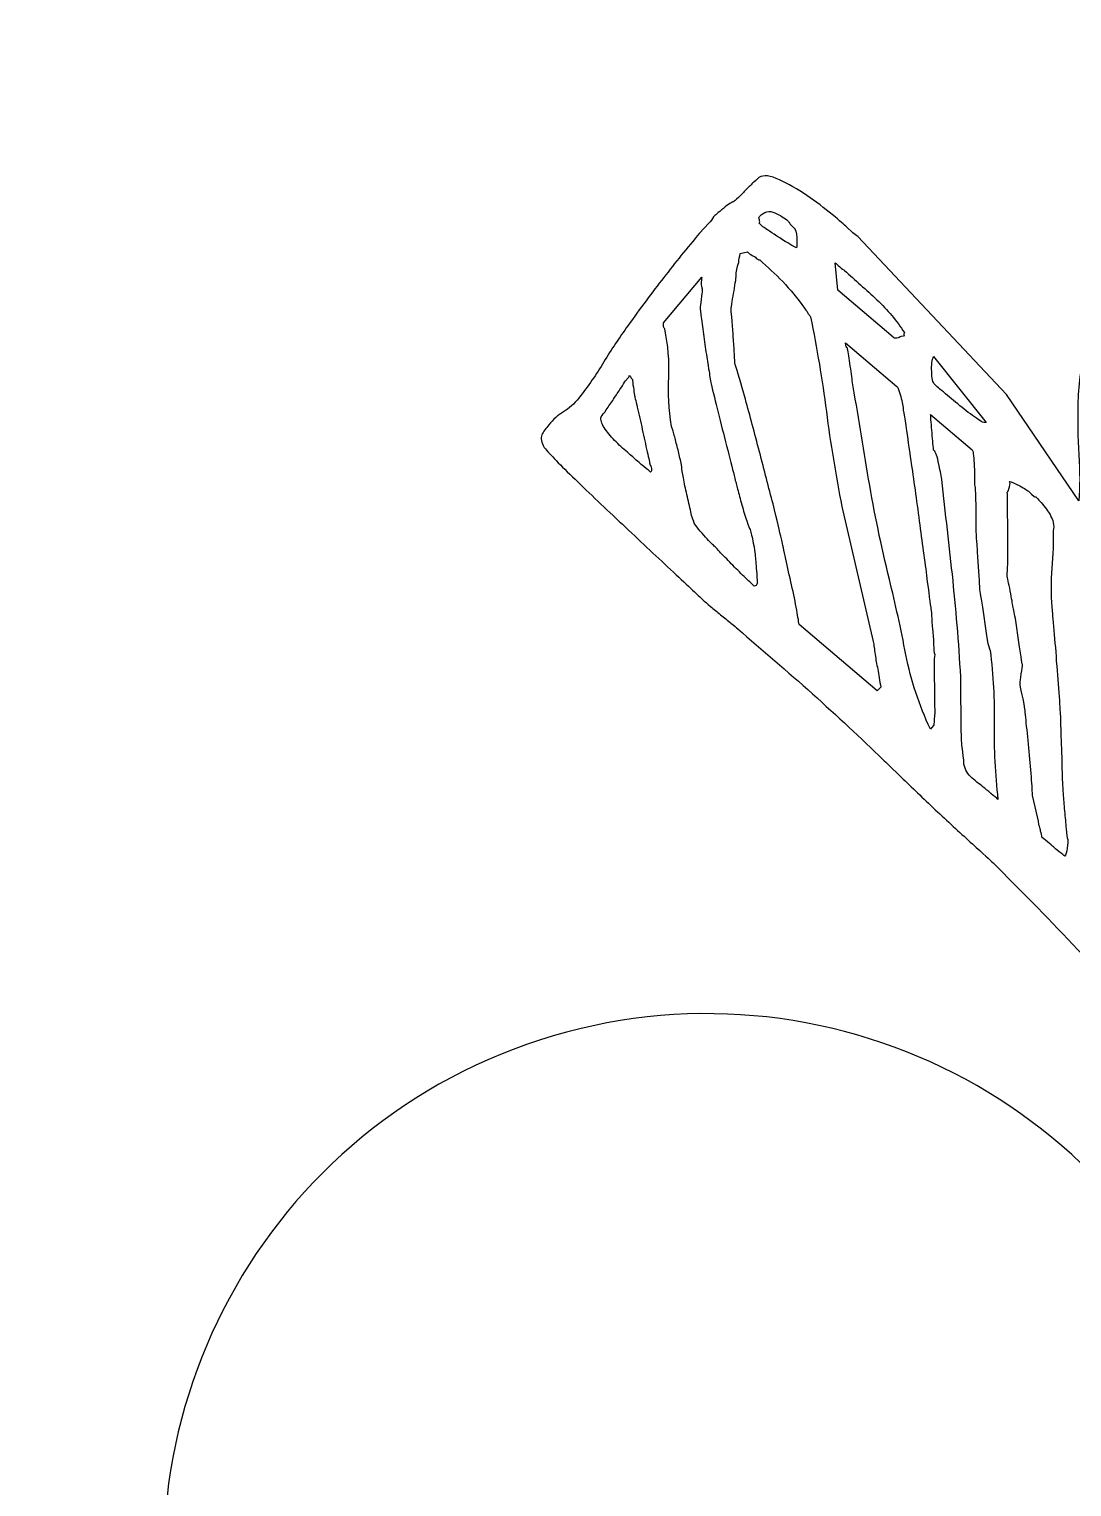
# Model space of a CAD drawing. Extents: x -2 to 298, y -310 to -70.
# Drawn here: x 187.25 to 192.29, y -161.07 to -154.02 of the extents above; entities that cross this region are included whole.
import ezdxf

# ---------------------------------------------------------------- set-up
doc = ezdxf.new("R2010")
doc.units = 0
doc.header["$MEASUREMENT"] = 0
doc.layers.add('ETCH', color=7, linetype='CONTINUOUS')

msp = doc.modelspace()

# ---------------------------------------------------------------- linework, layer by layer
at = {"layer": 'ETCH', "color": 7}
for points, knots in [([(263.3775, -102.3157), (263.3775, -102.3157), (263.35, -102.3083), (263.35, -102.3083), (263.3944, -102.3367), (263.4289, -102.3636), (263.4685, -102.3913), (263.6456, -102.5352), (263.823, -102.6785), (263.9973, -102.8249), (264.6591, -103.5384), (263.6869, -103.7978), (261.3746, -103.42), (261.3746, -103.42), (261.348, -103.4154), (261.348, -103.4154), (261.348, -103.4154), (260.8482, -106.4746), (260.8482, -106.4746), (260.8482, -106.4746), (269.3376, -107.8615), (269.3376, -107.8615), (269.3441, -107.8682), (269.351, -107.8756), (269.3579, -107.8823), (274.6537, -119.1419), (276.7218, -132.0626), (274.5648, -145.2702), (268.8849, -180.0447), (236.091, -203.6299), (201.3169, -197.9502), (197.7474, -197.3675), (194.2975, -196.4946), (190.983, -195.3664), (190.983, -195.3664), (192.5102, -186.0169), (192.5102, -186.0169), (211.1037, -154.1618), (233.3418, -124.9195), (258.5789, -98.7781), (260.2429, -99.8797), (261.841, -101.0639), (263.3775, -102.3157)], [0, 0, 0, 0, 1, 1, 1, 2, 2, 2, 3, 3, 3, 4, 4, 4, 5, 5, 5, 6, 6, 6, 7, 7, 7, 8, 8, 8, 9, 9, 9, 10, 10, 10, 11, 11, 11, 12, 12, 12, 13, 13, 13, 14, 14, 14, 14]), ([(225.3974, -126.2347), (225.3974, -126.2347), (225.4088, -126.2609), (225.4088, -126.2609), (225.3744, -126.2216), (225.3423, -126.1909), (225.3089, -126.1558), (225.1408, -126.0028), (224.9713, -125.849), (224.8011, -125.6988), (223.9956, -125.1515), (223.8861, -126.1516), (224.6071, -128.3811), (224.6071, -128.3811), (224.6154, -128.4065), (224.6154, -128.4065), (224.6154, -128.4065), (221.6657, -129.3613), (221.6657, -129.3613), (221.6657, -129.3613), (219.0185, -121.1774), (219.0185, -121.1774), (219.0099, -121.1718), (219.0023, -121.1659), (218.9947, -121.1604), (207.0661, -117.6185), (193.9809, -117.5179), (181.2489, -121.6375), (147.7247, -132.4848), (129.342, -168.4545), (140.1892, -201.978), (141.3025, -205.4193), (142.6845, -208.6991), (144.2987, -211.8055), (144.2987, -211.8055), (153.3123, -208.8891), (153.3123, -208.8891), (182.0065, -185.7144), (207.5691, -159.3293), (229.6177, -130.4461), (228.2775, -128.9675), (226.8661, -127.5657), (225.3974, -126.2347)], [0, 0, 0, 0, 1, 1, 1, 2, 2, 2, 3, 3, 3, 4, 4, 4, 5, 5, 5, 6, 6, 6, 7, 7, 7, 8, 8, 8, 9, 9, 9, 10, 10, 10, 11, 11, 11, 12, 12, 12, 13, 13, 13, 14, 14, 14, 14]), ([(189.7138, -158.9069), (191.0926, -158.461), (192.5733, -159.2166), (193.0191, -160.5964), (193.4652, -161.9753), (192.709, -163.4555), (191.3299, -163.9018), (189.9509, -164.3481), (188.4708, -163.5919), (188.0244, -162.2125), (187.5779, -160.8332), (188.3344, -159.3532), (189.7138, -158.9069)], [0, 0, 0, 0, 1, 1, 1, 2, 2, 2, 3, 3, 3, 4, 4, 4, 4])]:
    msp.add_open_spline(points, degree=3, knots=knots, dxfattribs=at)
at = {"layer": 'ETCH', "color": 1}
for points, knots in [([(196.6729, -158.7493), (196.6405, -158.7684), (196.603, -158.7865), (196.5603, -158.8037), (196.5169, -158.8222), (196.4717, -158.8391), (196.4242, -158.8552), (196.377, -158.8709), (196.3319, -158.8866), (196.2888, -158.9), (196.2457, -158.9142), (196.2051, -158.9266), (196.1686, -158.9376), (196.1651, -158.9372), (196.1551, -158.9391), (196.1393, -158.9412), (196.1245, -158.9441), (196.1062, -158.9471), (196.0859, -158.9507), (196.0656, -158.9534), (196.0442, -158.9574), (196.0242, -158.9602), (196.0022, -158.9626), (195.986, -158.9646), (195.9739, -158.9646), (195.9398, -158.9738), (195.9109, -158.9767), (195.8895, -158.9762), (195.8681, -158.9743), (195.8478, -158.9726), (195.8268, -158.9708), (195.8061, -158.9681), (195.7851, -158.9691), (195.7631, -158.9727), (195.7407, -158.9763), (195.7135, -158.9872), (195.6804, -159.006), (195.6852, -159.0094), (195.6897, -159.0175), (195.6955, -159.0282), (195.7021, -159.0401), (195.7073, -159.0482), (195.7114, -159.052), (195.7135, -159.0573), (195.7193, -159.0652), (195.7286, -159.0759), (195.7376, -159.0862), (195.7483, -159.0978), (195.7589, -159.1116), (195.772, -159.1248), (195.7834, -159.1369), (195.7934, -159.1483), (195.803, -159.1596), (195.8116, -159.1682), (195.8175, -159.1736), (195.8234, -159.1837), (195.8351, -159.1973), (195.8537, -159.2163), (195.8723, -159.2351), (195.8919, -159.2561), (195.914, -159.2788), (195.9357, -159.3016), (195.9567, -159.3212), (195.9756, -159.3391), (195.9949, -159.3569), (196.008, -159.3694), (196.0163, -159.3772), (196.0163, -159.3772), (196.0246, -159.4473), (196.0246, -159.4473), (196.0246, -159.4473), (195.4255, -160.1522), (195.4255, -160.1522), (195.3986, -160.1606), (195.3765, -160.1739), (195.36, -160.1914), (195.3431, -160.2097), (195.3252, -160.23), (195.31, -160.2521), (195.31, -160.2521), (195.1078, -160.4303), (195.1078, -160.4303), (195.0854, -160.4624), (195.0648, -160.4898), (195.0448, -160.5129), (195.0251, -160.5361), (195.0048, -160.5564), (194.9834, -160.5749), (194.9628, -160.5928), (194.94, -160.609), (194.9156, -160.6236), (194.8901, -160.6379), (194.8615, -160.655), (194.8295, -160.6734), (194.8219, -160.677), (194.8091, -160.6813), (194.7919, -160.6861), (194.7747, -160.6903), (194.7612, -160.6936), (194.7512, -160.6953), (194.7382, -160.702), (194.7185, -160.7039), (194.692, -160.702), (194.6651, -160.7004), (194.6465, -160.6951), (194.6341, -160.688), (194.5556, -160.6439), (194.486, -160.5957), (194.4247, -160.5446), (194.363, -160.4929), (194.2993, -160.4386), (194.2314, -160.3825), (194.2186, -160.3716), (194.2035, -160.3578), (194.1845, -160.3416), (194.1659, -160.326), (194.1473, -160.3103), (194.1304, -160.2939), (194.1132, -160.2779), (194.0974, -160.2645), (194.0839, -160.2533), (194.0702, -160.2419), (194.0619, -160.2355), (194.0602, -160.2331), (194.0602, -160.2331), (192.6907, -158.8594), (192.6907, -158.8594), (192.6907, -158.8594), (192.6732, -158.8423), (192.6732, -158.8423), (192.5488, -158.7143), (192.421, -158.5814), (192.2914, -158.4448), (192.1616, -158.3078), (192.0331, -158.1766), (191.907, -158.0503), (191.8925, -158.0369), (191.8584, -158.006), (191.806, -157.9583), (191.7526, -157.9103), (191.6972, -157.8586), (191.6376, -157.8035), (191.5783, -157.7478), (191.5228, -157.6946), (191.4715, -157.6448), (191.4205, -157.5954), (191.3888, -157.5637), (191.3737, -157.5509), (191.2679, -157.4471), (191.1535, -157.3411), (191.0326, -157.2328), (190.9117, -157.1249), (190.7908, -157.0207), (190.6716, -156.9194), (190.6654, -156.9138), (190.654, -156.9038), (190.6385, -156.8912), (190.623, -156.8781), (190.6061, -156.8645), (190.5885, -156.8509), (190.572, -156.8362), (190.5555, -156.823), (190.5396, -156.8102), (190.5234, -156.7966), (190.5131, -156.7878), (190.5093, -156.7847), (190.4755, -156.7524), (190.4215, -156.7017), (190.3467, -156.632), (190.2726, -156.5622), (190.1948, -156.4897), (190.1141, -156.4135), (190.0325, -156.3371), (189.9564, -156.2645), (189.8851, -156.196), (189.8137, -156.1276), (189.7648, -156.0756), (189.7359, -156.0418), (189.7214, -156.017), (189.7176, -155.9972), (189.7252, -155.9807), (189.7324, -155.9653), (189.7431, -155.9491), (189.7586, -155.9331), (189.7796, -155.9069), (189.8027, -155.8857), (189.8296, -155.8696), (189.8558, -155.8535), (189.8813, -155.8311), (189.9033, -155.8032), (189.9471, -155.7474), (189.9881, -155.689), (190.0246, -155.6281), (190.0611, -155.5679), (190.0993, -155.5101), (190.1403, -155.4541), (190.1996, -155.37), (190.2575, -155.2925), (190.3136, -155.221), (190.3691, -155.1492), (190.4277, -155.0775), (190.4873, -155.0055), (190.4873, -155.0055), (190.5324, -154.9573), (190.5324, -154.9573), (190.5403, -154.9494), (190.5479, -154.939), (190.5548, -154.9273), (190.5606, -154.9213), (190.5765, -154.9073), (190.602, -154.8865), (190.6278, -154.8651), (190.6443, -154.8548), (190.6519, -154.8546), (190.654, -154.8526), (190.6619, -154.8452), (190.675, -154.8331), (190.6881, -154.8214), (190.7002, -154.8085), (190.7129, -154.7947), (190.7253, -154.7825), (190.737, -154.7707), (190.7498, -154.7592), (190.7622, -154.7483), (190.7704, -154.7406), (190.7739, -154.7365), (190.797, -154.7237), (190.8297, -154.7275), (190.8731, -154.7483), (190.9162, -154.7685), (190.9603, -154.7931), (191.0061, -154.8238), (191.0498, -154.8546), (191.0905, -154.8853), (191.1287, -154.9163), (191.1656, -154.9468), (191.188, -154.9669), (191.198, -154.9762), (191.198, -154.9762), (191.2286, -155.0048), (191.2286, -155.0048), (191.2373, -155.0124), (191.2452, -155.0184), (191.2528, -155.0217), (191.2528, -155.0217), (191.9717, -155.7864), (191.9717, -155.7864), (191.9717, -155.7864), (192.3207, -156.3004), (192.3207, -156.3004), (192.3262, -156.234), (192.3259, -156.1596), (192.3211, -156.0773), (192.3156, -155.9951), (192.3138, -155.9088), (192.3166, -155.8189), (192.32, -155.73), (192.3321, -155.6377), (192.3545, -155.5436), (192.3769, -155.4498), (192.4179, -155.3568), (192.4765, -155.266), (192.5319, -155.1516), (192.5898, -155.0479), (192.6504, -154.9569), (192.7124, -154.8653), (192.7851, -154.7695), (192.8723, -154.6691), (193.0187, -154.5087), (193.1937, -154.3768), (193.3956, -154.2719), (193.5971, -154.167), (193.819, -154.0719), (194.0619, -153.987), (194.0905, -153.9839), (194.1366, -153.9796), (194.2, -153.9718), (194.262, -153.9653), (194.3278, -153.957), (194.3978, -153.9482), (194.466, -153.9393), (194.5301, -153.9307), (194.5904, -153.9229), (194.6503, -153.9153), (194.6913, -153.9098), (194.7123, -153.9074), (194.8019, -153.905), (194.8866, -153.9038), (194.9659, -153.9046), (195.0458, -153.9067), (195.124, -153.9117), (195.1998, -153.9214), (195.2759, -153.93), (195.3528, -153.9444), (195.4299, -153.9634), (195.5061, -153.9823), (195.5856, -154.0059), (195.6676, -154.0342), (195.7173, -154.0542), (195.7713, -154.0791), (195.8334, -154.1083), (195.8947, -154.137), (195.9557, -154.1699), (196.0153, -154.2056), (196.0762, -154.2416), (196.1348, -154.2798), (196.1913, -154.3194), (196.2488, -154.3597), (196.2991, -154.3985), (196.3429, -154.4364), (196.3939, -154.4791), (196.4359, -154.5191), (196.4731, -154.5558), (196.511, -154.5928), (196.5458, -154.6297), (196.5778, -154.6679), (196.6099, -154.706), (196.6426, -154.7444), (196.6746, -154.784), (196.7074, -154.8243), (196.7449, -154.8698), (196.787, -154.9206), (197.0488, -155.2487), (197.2496, -155.6), (197.3888, -155.9733), (197.5277, -156.3477), (197.5817, -156.746), (197.5507, -157.169), (197.5438, -157.2729), (197.5332, -157.3678), (197.5173, -157.4545), (197.5015, -157.5418), (197.4794, -157.6264), (197.4519, -157.7077), (197.4246, -157.7893), (197.3916, -157.871), (197.3506, -157.9521), (197.3113, -158.0327), (197.261, -158.1158), (197.2035, -158.2017), (197.1997, -158.2058), (197.1931, -158.2141), (197.1818, -158.2282), (197.1707, -158.2424), (197.1618, -158.2522), (197.1563, -158.2584), (197.1487, -158.2703), (197.1373, -158.2842), (197.1235, -158.3001), (197.107, -158.3161), (197.098, -158.3264), (197.0946, -158.3304), (197.0791, -158.3462), (197.0519, -158.3752), (197.0112, -158.4158), (196.9702, -158.4575), (196.9285, -158.5009), (196.8838, -158.5459), (196.84, -158.5908), (196.7969, -158.6332), (196.7563, -158.6721), (196.7163, -158.7112), (196.6884, -158.7369), (196.6729, -158.7493)], [0, 0, 0, 0, 1, 1, 1, 2, 2, 2, 3, 3, 3, 4, 4, 4, 5, 5, 5, 6, 6, 6, 7, 7, 7, 8, 8, 8, 9, 9, 9, 10, 10, 10, 11, 11, 11, 12, 12, 12, 13, 13, 13, 14, 14, 14, 15, 15, 15, 16, 16, 16, 17, 17, 17, 18, 18, 18, 19, 19, 19, 20, 20, 20, 21, 21, 21, 22, 22, 22, 23, 23, 23, 24, 24, 24, 25, 25, 25, 26, 26, 26, 27, 27, 27, 28, 28, 28, 29, 29, 29, 30, 30, 30, 31, 31, 31, 32, 32, 32, 33, 33, 33, 34, 34, 34, 35, 35, 35, 36, 36, 36, 37, 37, 37, 38, 38, 38, 39, 39, 39, 40, 40, 40, 41, 41, 41, 42, 42, 42, 43, 43, 43, 44, 44, 44, 45, 45, 45, 46, 46, 46, 47, 47, 47, 48, 48, 48, 49, 49, 49, 50, 50, 50, 51, 51, 51, 52, 52, 52, 53, 53, 53, 54, 54, 54, 55, 55, 55, 56, 56, 56, 57, 57, 57, 58, 58, 58, 59, 59, 59, 60, 60, 60, 61, 61, 61, 62, 62, 62, 63, 63, 63, 64, 64, 64, 65, 65, 65, 66, 66, 66, 67, 67, 67, 68, 68, 68, 69, 69, 69, 70, 70, 70, 71, 71, 71, 72, 72, 72, 73, 73, 73, 74, 74, 74, 75, 75, 75, 76, 76, 76, 77, 77, 77, 78, 78, 78, 79, 79, 79, 80, 80, 80, 81, 81, 81, 82, 82, 82, 83, 83, 83, 84, 84, 84, 85, 85, 85, 86, 86, 86, 87, 87, 87, 88, 88, 88, 89, 89, 89, 90, 90, 90, 91, 91, 91, 92, 92, 92, 93, 93, 93, 94, 94, 94, 95, 95, 95, 96, 96, 96, 97, 97, 97, 98, 98, 98, 99, 99, 99, 100, 100, 100, 101, 101, 101, 102, 102, 102, 103, 103, 103, 104, 104, 104, 105, 105, 105, 106, 106, 106, 107, 107, 107, 108, 108, 108, 109, 109, 109, 110, 110, 110, 111, 111, 111, 112, 112, 112, 113, 113, 113, 114, 114, 114, 115, 115, 115, 116, 116, 116, 117, 117, 117, 118, 118, 118, 119, 119, 119, 120, 120, 120, 121, 121, 121, 121]), ([(190.7928, -154.9749), (190.8087, -154.9866), (190.8366, -155.004), (190.8748, -155.0293), (190.9134, -155.0543), (190.9406, -155.0705), (190.9565, -155.0779), (190.9582, -155.0681), (190.9582, -155.0512), (190.9568, -155.0274), (190.9551, -155.0021), (190.9503, -154.9876), (190.9448, -154.9821), (190.9448, -154.9821), (190.933, -154.9707), (190.933, -154.9707), (190.9293, -154.9675), (190.9258, -154.9635), (190.9234, -154.9592), (190.9217, -154.9554), (190.9182, -154.952), (190.9148, -154.9478), (190.8989, -154.9327), (190.8779, -154.9196), (190.8511, -154.9077), (190.8238, -154.8958), (190.7997, -154.9018), (190.777, -154.9259), (190.7729, -154.9301), (190.7735, -154.9356), (190.7763, -154.9421), (190.7784, -154.9489), (190.7787, -154.954), (190.7753, -154.9583), (190.7753, -154.9583), (190.7804, -154.9635), (190.7804, -154.9635), (190.7804, -154.9635), (190.7928, -154.9749), (190.7928, -154.9749)], [0, 0, 0, 0, 1, 1, 1, 2, 2, 2, 3, 3, 3, 4, 4, 4, 5, 5, 5, 6, 6, 6, 7, 7, 7, 8, 8, 8, 9, 9, 9, 10, 10, 10, 11, 11, 11, 12, 12, 12, 13, 13, 13, 13]), ([(191.3461, -157.219), (191.3461, -157.219), (191.363, -157.2009), (191.363, -157.2009), (191.3582, -157.1694), (191.353, -157.1408), (191.3485, -157.1131), (191.3434, -157.0902), (191.3396, -157.0671), (191.3354, -157.0428), (191.3327, -157.0185), (191.3303, -156.9973), (191.3261, -156.9797), (191.3261, -156.9797), (191.1749, -156.3281), (191.1749, -156.3281), (191.1453, -156.1755), (191.1201, -156.0229), (191.1001, -155.8683), (191.0802, -155.7145), (191.055, -155.5624), (191.0233, -155.411), (191.0206, -155.405), (191.0178, -155.4014), (191.0144, -155.3983), (191.0123, -155.3959), (191.0092, -155.3914), (191.0078, -155.3853), (191.0033, -155.3817), (190.9992, -155.376), (190.9951, -155.3681), (190.9603, -155.3211), (190.9248, -155.2784), (190.889, -155.2405), (190.8535, -155.2029), (190.8149, -155.1683), (190.778, -155.1359), (190.7722, -155.1345), (190.7663, -155.1313), (190.7615, -155.1264), (190.7563, -155.1215), (190.7494, -155.1177), (190.7415, -155.114), (190.7319, -155.1084), (190.7243, -155.1028), (190.7184, -155.0968), (190.7184, -155.0968), (190.684, -155.1041), (190.684, -155.1041), (190.6802, -155.1202), (190.6774, -155.1347), (190.6764, -155.1478), (190.6726, -155.16), (190.6692, -155.1711), (190.6667, -155.1821), (190.6643, -155.1931), (190.6633, -155.2022), (190.664, -155.21), (190.6636, -155.2176), (190.6626, -155.23), (190.6599, -155.2467), (190.6578, -155.2629), (190.655, -155.2803), (190.6516, -155.2975), (190.6488, -155.3156), (190.645, -155.3321), (190.643, -155.3497), (190.6402, -155.3654), (190.6392, -155.3759), (190.6399, -155.3795), (190.6402, -155.3871), (190.6419, -155.404), (190.644, -155.4293), (190.6471, -155.4546), (190.6492, -155.4811), (190.6502, -155.509), (190.6526, -155.5374), (190.654, -155.5643), (190.6554, -155.5895), (190.6561, -155.6146), (190.6574, -155.632), (190.6592, -155.6417), (190.6705, -155.6746), (190.6867, -155.7305), (190.7088, -155.8094), (190.7305, -155.8882), (190.7529, -155.9729), (190.7766, -156.0627), (190.7997, -156.1522), (190.8221, -156.2363), (190.8421, -156.3154), (190.8614, -156.3942), (190.8755, -156.4504), (190.8824, -156.4838), (190.8869, -156.4993), (190.8927, -156.5267), (190.901, -156.5667), (190.9082, -156.6061), (190.9186, -156.6469), (190.9279, -156.6909), (190.9382, -156.7339), (190.9468, -156.7754), (190.9544, -156.8142), (190.961, -156.8524), (190.9658, -156.8805), (190.9685, -156.8979), (190.9685, -156.8979), (191.3461, -157.219), (191.3461, -157.219)], [0, 0, 0, 0, 1, 1, 1, 2, 2, 2, 3, 3, 3, 4, 4, 4, 5, 5, 5, 6, 6, 6, 7, 7, 7, 8, 8, 8, 9, 9, 9, 10, 10, 10, 11, 11, 11, 12, 12, 12, 13, 13, 13, 14, 14, 14, 15, 15, 15, 16, 16, 16, 17, 17, 17, 18, 18, 18, 19, 19, 19, 20, 20, 20, 21, 21, 21, 22, 22, 22, 23, 23, 23, 24, 24, 24, 25, 25, 25, 26, 26, 26, 27, 27, 27, 28, 28, 28, 29, 29, 29, 30, 30, 30, 31, 31, 31, 32, 32, 32, 33, 33, 33, 34, 34, 34, 35, 35, 35, 36, 36, 36, 36]), ([(191.4229, -155.5092), (191.426, -155.5135), (191.4326, -155.5145), (191.4415, -155.5132), (191.4505, -155.5118), (191.4564, -155.5092), (191.4601, -155.5056), (191.4601, -155.5056), (191.4726, -155.5047), (191.4726, -155.5047), (191.4767, -155.5009), (191.4767, -155.4982), (191.4753, -155.4961), (191.4729, -155.494), (191.4732, -155.4915), (191.4774, -155.4868), (191.4405, -155.4301), (191.3961, -155.3771), (191.344, -155.328), (191.2924, -155.2789), (191.239, -155.2324), (191.1876, -155.1869), (191.1835, -155.1829), (191.1759, -155.1776), (191.1646, -155.1687), (191.1546, -155.1606), (191.1473, -155.154), (191.1429, -155.1504), (191.1429, -155.1504), (191.1559, -155.2811), (191.1559, -155.2811), (191.1559, -155.2811), (191.4229, -155.5092), (191.4229, -155.5092)], [0, 0, 0, 0, 1, 1, 1, 2, 2, 2, 3, 3, 3, 4, 4, 4, 5, 5, 5, 6, 6, 6, 7, 7, 7, 8, 8, 8, 9, 9, 9, 10, 10, 10, 11, 11, 11, 11]), ([(190.3119, -155.4401), (190.3119, -155.4401), (190.3119, -155.4513), (190.3119, -155.4513), (190.3129, -155.4601), (190.3143, -155.4654), (190.3188, -155.4689), (190.335, -155.5483), (190.3412, -155.6255), (190.3384, -155.7016), (190.3346, -155.7776), (190.3384, -155.8572), (190.3515, -155.9404), (190.3539, -155.9464), (190.3574, -155.9579), (190.3632, -155.9765), (190.3681, -155.995), (190.3732, -156.0151), (190.3784, -156.0368), (190.3846, -156.059), (190.3894, -156.0809), (190.3942, -156.1023), (190.3994, -156.124), (190.4015, -156.1366), (190.4011, -156.1402), (190.4022, -156.1479), (190.4042, -156.1645), (190.4087, -156.1896), (190.4135, -156.2144), (190.4187, -156.2416), (190.4256, -156.2702), (190.4325, -156.2993), (190.4397, -156.3274), (190.4449, -156.3531), (190.4504, -156.3794), (190.4549, -156.3944), (190.4593, -156.3979), (190.4556, -156.4022), (190.4662, -156.4184), (190.4907, -156.4464), (190.5145, -156.4752), (190.5345, -156.4969), (190.5503, -156.5117), (190.5593, -156.5195), (190.572, -156.5324), (190.5889, -156.5517), (190.6082, -156.5703), (190.6278, -156.5906), (190.6481, -156.6118), (190.6695, -156.634), (190.6895, -156.6542), (190.7105, -156.6733), (190.7305, -156.6919), (190.7439, -156.7048), (190.7518, -156.7122), (190.7518, -156.7122), (190.7611, -156.709), (190.7611, -156.709), (190.7642, -156.7055), (190.7656, -156.7014), (190.7656, -156.6979), (190.768, -156.6953), (190.768, -156.6935), (190.7663, -156.6914), (190.7656, -156.684), (190.7639, -156.6621), (190.7615, -156.6276), (190.7591, -156.593), (190.7563, -156.5696), (190.7556, -156.5575), (190.7553, -156.5496), (190.7525, -156.5317), (190.747, -156.5041), (190.7408, -156.4759), (190.7363, -156.4542), (190.7319, -156.4394), (190.7277, -156.4352), (190.7222, -156.4215), (190.715, -156.3973), (190.7067, -156.3729), (190.6995, -156.3472), (190.6915, -156.3191), (190.6833, -156.2912), (190.6774, -156.2659), (190.6712, -156.2437), (190.6664, -156.2216), (190.6619, -156.2075), (190.6599, -156.2018), (190.6533, -156.1726), (190.6426, -156.1309), (190.6285, -156.0759), (190.6137, -156.021), (190.6006, -155.9662), (190.5865, -155.9126), (190.573, -155.8585), (190.5613, -155.8093), (190.55, -155.7645), (190.5386, -155.7206), (190.5338, -155.6932), (190.5348, -155.683), (190.5331, -155.6735), (190.5293, -155.6548), (190.5251, -155.6256), (190.5207, -155.597), (190.5155, -155.5648), (190.5114, -155.5311), (190.5076, -155.4978), (190.5031, -155.4649), (190.4986, -155.4338), (190.4931, -155.4031), (190.4907, -155.3817), (190.4904, -155.3698), (190.4907, -155.3624), (190.4914, -155.3478), (190.4948, -155.3263), (190.4976, -155.3046), (190.4997, -155.2901), (190.4993, -155.282), (190.4993, -155.2744), (190.4979, -155.266), (190.4955, -155.256), (190.4952, -155.2372), (190.4959, -155.2241), (190.4976, -155.2184), (190.4976, -155.2184), (190.3119, -155.4401), (190.3119, -155.4401)], [0, 0, 0, 0, 1, 1, 1, 2, 2, 2, 3, 3, 3, 4, 4, 4, 5, 5, 5, 6, 6, 6, 7, 7, 7, 8, 8, 8, 9, 9, 9, 10, 10, 10, 11, 11, 11, 12, 12, 12, 13, 13, 13, 14, 14, 14, 15, 15, 15, 16, 16, 16, 17, 17, 17, 18, 18, 18, 19, 19, 19, 20, 20, 20, 21, 21, 21, 22, 22, 22, 23, 23, 23, 24, 24, 24, 25, 25, 25, 26, 26, 26, 27, 27, 27, 28, 28, 28, 29, 29, 29, 30, 30, 30, 31, 31, 31, 32, 32, 32, 33, 33, 33, 34, 34, 34, 35, 35, 35, 36, 36, 36, 37, 37, 37, 38, 38, 38, 39, 39, 39, 40, 40, 40, 41, 41, 41, 42, 42, 42, 42]), ([(191.1935, -155.5485), (191.1935, -155.5524), (191.1969, -155.5569), (191.2028, -155.5626), (191.2028, -155.5669), (191.2042, -155.5752), (191.2073, -155.5891), (191.209, -155.6031), (191.2114, -155.6181), (191.2142, -155.6351), (191.2162, -155.6534), (191.219, -155.6704), (191.2221, -155.688), (191.2238, -155.7054), (191.2255, -155.7159), (191.2252, -155.7199), (191.2517, -155.8766), (191.2786, -156.0354), (191.3044, -156.196), (191.331, -156.3562), (191.3654, -156.5179), (191.4047, -156.6802), (191.434, -156.7975), (191.4605, -156.9191), (191.4846, -157.0438), (191.5087, -157.1682), (191.5487, -157.2881), (191.6031, -157.4033), (191.6031, -157.4033), (191.6086, -157.3975), (191.6086, -157.3975), (191.6086, -157.3975), (191.6197, -157.3851), (191.6197, -157.3851), (191.62, -157.3776), (191.6207, -157.3625), (191.6224, -157.3398), (191.6248, -157.3172), (191.6255, -157.3031), (191.6231, -157.2975), (191.6231, -157.2898), (191.6224, -157.2736), (191.6228, -157.2491), (191.6224, -157.2247), (191.6221, -157.1994), (191.6221, -157.1723), (191.621, -157.1448), (191.6207, -157.1189), (191.621, -157.0945), (191.621, -157.07), (191.6217, -157.0529), (191.6238, -157.0435), (191.621, -157.0338), (191.6193, -157.0178), (191.6186, -156.994), (191.6179, -156.971), (191.6162, -156.947), (191.6135, -156.9213), (191.6107, -156.8964), (191.6097, -156.874), (191.6086, -156.8547), (191.6079, -156.835), (191.6066, -156.8218), (191.6045, -156.8163), (191.5997, -156.7815), (191.5914, -156.7189), (191.5804, -156.6289), (191.5673, -156.5395), (191.5559, -156.4435), (191.5418, -156.3412), (191.5277, -156.2397), (191.5139, -156.1438), (191.5008, -156.0527), (191.4881, -155.9614), (191.4791, -155.8981), (191.4715, -155.8611), (191.4715, -155.8456), (191.4681, -155.8234), (191.4595, -155.7955), (191.4522, -155.7676), (191.4464, -155.7512), (191.4412, -155.7476), (191.4412, -155.7476), (191.1932, -155.5369), (191.1932, -155.5369), (191.1932, -155.5369), (191.1935, -155.5485), (191.1935, -155.5485)], [0, 0, 0, 0, 1, 1, 1, 2, 2, 2, 3, 3, 3, 4, 4, 4, 5, 5, 5, 6, 6, 6, 7, 7, 7, 8, 8, 8, 9, 9, 9, 10, 10, 10, 11, 11, 11, 12, 12, 12, 13, 13, 13, 14, 14, 14, 15, 15, 15, 16, 16, 16, 17, 17, 17, 18, 18, 18, 19, 19, 19, 20, 20, 20, 21, 21, 21, 22, 22, 22, 23, 23, 23, 24, 24, 24, 25, 25, 25, 26, 26, 26, 27, 27, 27, 28, 28, 28, 29, 29, 29, 29]), ([(191.6224, -155.7362), (191.6265, -155.74), (191.641, -155.7531), (191.6665, -155.774), (191.691, -155.7958), (191.7178, -155.8177), (191.7457, -155.8404), (191.7737, -155.8628), (191.7998, -155.8832), (191.8253, -155.9013), (191.8498, -155.9183), (191.8656, -155.9252), (191.8732, -155.9207), (191.8732, -155.9207), (191.6186, -155.6022), (191.6186, -155.6022), (191.611, -155.6182), (191.6079, -155.6424), (191.6093, -155.6753), (191.61, -155.7088), (191.6155, -155.7295), (191.6224, -155.7362)], [0, 0, 0, 0, 1, 1, 1, 2, 2, 2, 3, 3, 3, 4, 4, 4, 5, 5, 5, 6, 6, 6, 7, 7, 7, 7]), ([(190.0108, -155.8933), (190.008, -155.9085), (190.0132, -155.9267), (190.0263, -155.946), (190.0394, -155.966), (190.0563, -155.9867), (190.0759, -156.0077), (190.0966, -156.0284), (190.1169, -156.0478), (190.1383, -156.0652), (190.1582, -156.0832), (190.1731, -156.0959), (190.181, -156.1033), (190.1879, -156.109), (190.1996, -156.1192), (190.2175, -156.1343), (190.2361, -156.1498), (190.2464, -156.1583), (190.2502, -156.1622), (190.2544, -156.1583), (190.2554, -156.1519), (190.2544, -156.1436), (190.2526, -156.1347), (190.2506, -156.1288), (190.2461, -156.1254), (190.2461, -156.1173), (190.242, -156.0961), (190.2337, -156.0627), (190.2261, -156.0287), (190.2178, -155.9932), (190.2103, -155.9555), (190.2023, -155.9171), (190.1944, -155.8814), (190.1858, -155.848), (190.1779, -155.8137), (190.1731, -155.7945), (190.1717, -155.7886), (190.1713, -155.7807), (190.1693, -155.7686), (190.1669, -155.751), (190.1644, -155.7335), (190.1624, -155.7206), (190.1627, -155.7131), (190.1627, -155.7131), (190.1569, -155.7073), (190.1569, -155.7073), (190.1548, -155.7056), (190.1541, -155.7032), (190.1527, -155.6999), (190.1517, -155.6975), (190.15, -155.6951), (190.1476, -155.6928), (190.1479, -155.6973), (190.1462, -155.7013), (190.1421, -155.7049), (190.1421, -155.7049), (190.1283, -155.7199), (190.1283, -155.7199), (190.1241, -155.7278), (190.1172, -155.74), (190.1066, -155.7557), (190.0945, -155.7721), (190.0835, -155.7889), (190.0714, -155.8079), (190.0597, -155.8272), (190.0473, -155.8441), (190.0363, -155.8599), (190.0256, -155.8759), (190.0167, -155.887), (190.0108, -155.8933)], [0, 0, 0, 0, 1, 1, 1, 2, 2, 2, 3, 3, 3, 4, 4, 4, 5, 5, 5, 6, 6, 6, 7, 7, 7, 8, 8, 8, 9, 9, 9, 10, 10, 10, 11, 11, 11, 12, 12, 12, 13, 13, 13, 14, 14, 14, 15, 15, 15, 16, 16, 16, 17, 17, 17, 18, 18, 18, 19, 19, 19, 20, 20, 20, 21, 21, 21, 22, 22, 22, 23, 23, 23, 23]), ([(191.6042, -155.8828), (191.6042, -155.8907), (191.6052, -155.9028), (191.6069, -155.9199), (191.6083, -155.9357), (191.6097, -155.9536), (191.6114, -155.9717), (191.6124, -155.9901), (191.6141, -156.0077), (191.6152, -156.0237), (191.6176, -156.0404), (191.6183, -156.0506), (191.6183, -156.0552), (191.6259, -156.058), (191.6338, -156.0768), (191.641, -156.1097), (191.6479, -156.1419), (191.6514, -156.1615), (191.6541, -156.1672), (191.6727, -156.3281), (191.6913, -156.49), (191.7092, -156.654), (191.7265, -156.8183), (191.7409, -156.9837), (191.7495, -157.151), (191.7495, -157.1585), (191.7492, -157.1759), (191.7499, -157.204), (191.7499, -157.2324), (191.7499, -157.2624), (191.7513, -157.2932), (191.7523, -157.3246), (191.7526, -157.3539), (191.7523, -157.3826), (191.7526, -157.4105), (191.7526, -157.4286), (191.753, -157.4364), (191.7533, -157.4558), (191.7554, -157.4815), (191.7599, -157.5134), (191.7633, -157.5451), (191.7657, -157.5656), (191.765, -157.5732), (191.7709, -157.6002), (191.784, -157.6224), (191.8047, -157.6403), (191.826, -157.6576), (191.846, -157.6744), (191.8663, -157.6894), (191.8701, -157.693), (191.8804, -157.7018), (191.896, -157.7146), (191.9118, -157.7277), (191.9228, -157.7371), (191.9294, -157.743), (191.9156, -157.6207), (191.9097, -157.5001), (191.9115, -157.3814), (191.9142, -157.2631), (191.9073, -157.1436), (191.8918, -157.0235), (191.8873, -157.0157), (191.8825, -156.9982), (191.8773, -156.9713), (191.8729, -156.9444), (191.8691, -156.9146), (191.8643, -156.8826), (191.8615, -156.8502), (191.8567, -156.8214), (191.8522, -156.794), (191.847, -156.767), (191.8432, -156.7482), (191.8415, -156.7391), (191.8405, -156.7276), (191.8395, -156.7072), (191.8381, -156.6795), (191.8367, -156.6514), (191.8339, -156.6209), (191.8322, -156.5887), (191.8295, -156.557), (191.8284, -156.5272), (191.8264, -156.4986), (191.8246, -156.4706), (191.8229, -156.4504), (191.8229, -156.439), (191.8229, -156.4351), (191.8229, -156.4216), (191.8229, -156.4001), (191.8236, -156.3775), (191.8236, -156.3541), (191.8233, -156.3314), (191.8219, -156.3079), (191.8208, -156.2854), (191.8208, -156.2637), (191.8198, -156.2432), (191.8181, -156.2291), (191.8167, -156.223), (191.8171, -156.1941), (191.8164, -156.1593), (191.8146, -156.1195), (191.8122, -156.0802), (191.8095, -156.0582), (191.8053, -156.0544), (191.8053, -156.0544), (191.6042, -155.8828), (191.6042, -155.8828)], [0, 0, 0, 0, 1, 1, 1, 2, 2, 2, 3, 3, 3, 4, 4, 4, 5, 5, 5, 6, 6, 6, 7, 7, 7, 8, 8, 8, 9, 9, 9, 10, 10, 10, 11, 11, 11, 12, 12, 12, 13, 13, 13, 14, 14, 14, 15, 15, 15, 16, 16, 16, 17, 17, 17, 18, 18, 18, 19, 19, 19, 20, 20, 20, 21, 21, 21, 22, 22, 22, 23, 23, 23, 24, 24, 24, 25, 25, 25, 26, 26, 26, 27, 27, 27, 28, 28, 28, 29, 29, 29, 30, 30, 30, 31, 31, 31, 32, 32, 32, 33, 33, 33, 34, 34, 34, 35, 35, 35, 35]), ([(191.9848, -156.2067), (191.989, -156.2101), (191.9897, -156.2184), (191.9855, -156.2322), (191.9821, -156.2463), (191.9793, -156.2552), (191.9748, -156.259), (191.9755, -156.279), (191.9769, -156.3085), (191.9762, -156.3484), (191.9766, -156.3879), (191.9773, -156.4297), (191.9769, -156.473), (191.9779, -156.5171), (191.9779, -156.5579), (191.9776, -156.5949), (191.9759, -156.6318), (191.9745, -156.6549), (191.9735, -156.6647), (191.9748, -156.6666), (191.9773, -156.6743), (191.9793, -156.6878), (191.9817, -156.7009), (191.9855, -156.7176), (191.989, -156.7357), (191.9921, -156.7544), (191.9955, -156.7701), (191.9979, -156.7837), (191.9997, -156.797), (192.0014, -156.8058), (192.001, -156.8092), (192.0055, -156.8247), (192.0107, -156.8487), (192.0158, -156.8795), (192.02, -156.9107), (192.0255, -156.9415), (192.0296, -156.9722), (192.0341, -157.0033), (192.0382, -157.0302), (192.0413, -157.0535), (192.0441, -157.0764), (192.0465, -157.0895), (192.0479, -157.091), (192.0486, -157.0988), (192.0465, -157.1143), (192.0424, -157.1368), (192.0386, -157.1592), (192.0365, -157.1744), (192.0372, -157.1818), (192.0365, -157.1897), (192.0396, -157.2081), (192.0468, -157.2371), (192.0537, -157.2659), (192.0572, -157.2848), (192.0575, -157.2924), (192.0603, -157.306), (192.0637, -157.3337), (192.0665, -157.3751), (192.0717, -157.4166), (192.0765, -157.4621), (192.0803, -157.5123), (192.0851, -157.5609), (192.0892, -157.6071), (192.0923, -157.6503), (192.0954, -157.6927), (192.0968, -157.7201), (192.0978, -157.7311), (192.0978, -157.7311), (192.1254, -157.8481), (192.1254, -157.8481), (192.1254, -157.8555), (192.1271, -157.8637), (192.1299, -157.872), (192.133, -157.8811), (192.135, -157.8889), (192.135, -157.8963), (192.1399, -157.9084), (192.1419, -157.9175), (192.1416, -157.9254), (192.1461, -157.9292), (192.155, -157.9364), (192.1685, -157.9483), (192.1822, -157.9595), (192.1933, -157.968), (192.1984, -157.9731), (192.2026, -157.9771), (192.2119, -157.9848), (192.2263, -157.996), (192.2398, -158.0076), (192.2487, -158.0146), (192.2525, -158.0183), (192.2591, -158.0122), (192.2622, -157.9988), (192.2649, -157.9783), (192.2677, -157.958), (192.2684, -157.9442), (192.2673, -157.9366), (192.2635, -157.9283), (192.2604, -157.9116), (192.2591, -157.8851), (192.257, -157.8589), (192.2542, -157.8303), (192.2511, -157.7992), (192.2491, -157.7683), (192.247, -157.7413), (192.2449, -157.7168), (192.2432, -157.6922), (192.2425, -157.6763), (192.2415, -157.6688), (192.2412, -157.6608), (192.2405, -157.6412), (192.2394, -157.6107), (192.2384, -157.5788), (192.2387, -157.5451), (192.2367, -157.5086), (192.2356, -157.4714), (192.2339, -157.4372), (192.2336, -157.4062), (192.2325, -157.3754), (192.2318, -157.3558), (192.2318, -157.3478), (192.2305, -157.3323), (192.2291, -157.2988), (192.2256, -157.2459), (192.2222, -157.1933), (192.217, -157.137), (192.2119, -157.0759), (192.2081, -157.0142), (192.2029, -156.9584), (192.1981, -156.907), (192.194, -156.8555), (192.1912, -156.824), (192.1902, -156.8123), (192.1853, -156.7543), (192.185, -156.6919), (192.1902, -156.6256), (192.1964, -156.5593), (192.1977, -156.4988), (192.1971, -156.4444), (192.2005, -156.4327), (192.2002, -156.4192), (192.1971, -156.4048), (192.1933, -156.3905), (192.1909, -156.3817), (192.1857, -156.3775), (192.1857, -156.37), (192.176, -156.355), (192.1578, -156.3319), (192.1399, -156.3095), (192.1244, -156.2923), (192.1123, -156.2809), (192.1085, -156.2809), (192.1058, -156.2802), (192.104, -156.2785), (192.104, -156.2785), (192.0916, -156.2671), (192.0916, -156.2671), (192.0916, -156.2671), (192.0799, -156.2563), (192.0799, -156.2563), (192.0741, -156.2504), (192.0593, -156.2409), (192.0348, -156.2278), (192.0117, -156.2151), (191.9938, -156.2073), (191.9848, -156.2067)], [0, 0, 0, 0, 1, 1, 1, 2, 2, 2, 3, 3, 3, 4, 4, 4, 5, 5, 5, 6, 6, 6, 7, 7, 7, 8, 8, 8, 9, 9, 9, 10, 10, 10, 11, 11, 11, 12, 12, 12, 13, 13, 13, 14, 14, 14, 15, 15, 15, 16, 16, 16, 17, 17, 17, 18, 18, 18, 19, 19, 19, 20, 20, 20, 21, 21, 21, 22, 22, 22, 23, 23, 23, 24, 24, 24, 25, 25, 25, 26, 26, 26, 27, 27, 27, 28, 28, 28, 29, 29, 29, 30, 30, 30, 31, 31, 31, 32, 32, 32, 33, 33, 33, 34, 34, 34, 35, 35, 35, 36, 36, 36, 37, 37, 37, 38, 38, 38, 39, 39, 39, 40, 40, 40, 41, 41, 41, 42, 42, 42, 43, 43, 43, 44, 44, 44, 45, 45, 45, 46, 46, 46, 47, 47, 47, 48, 48, 48, 49, 49, 49, 50, 50, 50, 51, 51, 51, 52, 52, 52, 53, 53, 53, 54, 54, 54, 55, 55, 55, 55])]:
    msp.add_open_spline(points, degree=3, knots=knots, dxfattribs=at)

doc.saveas('drawing.dxf')
